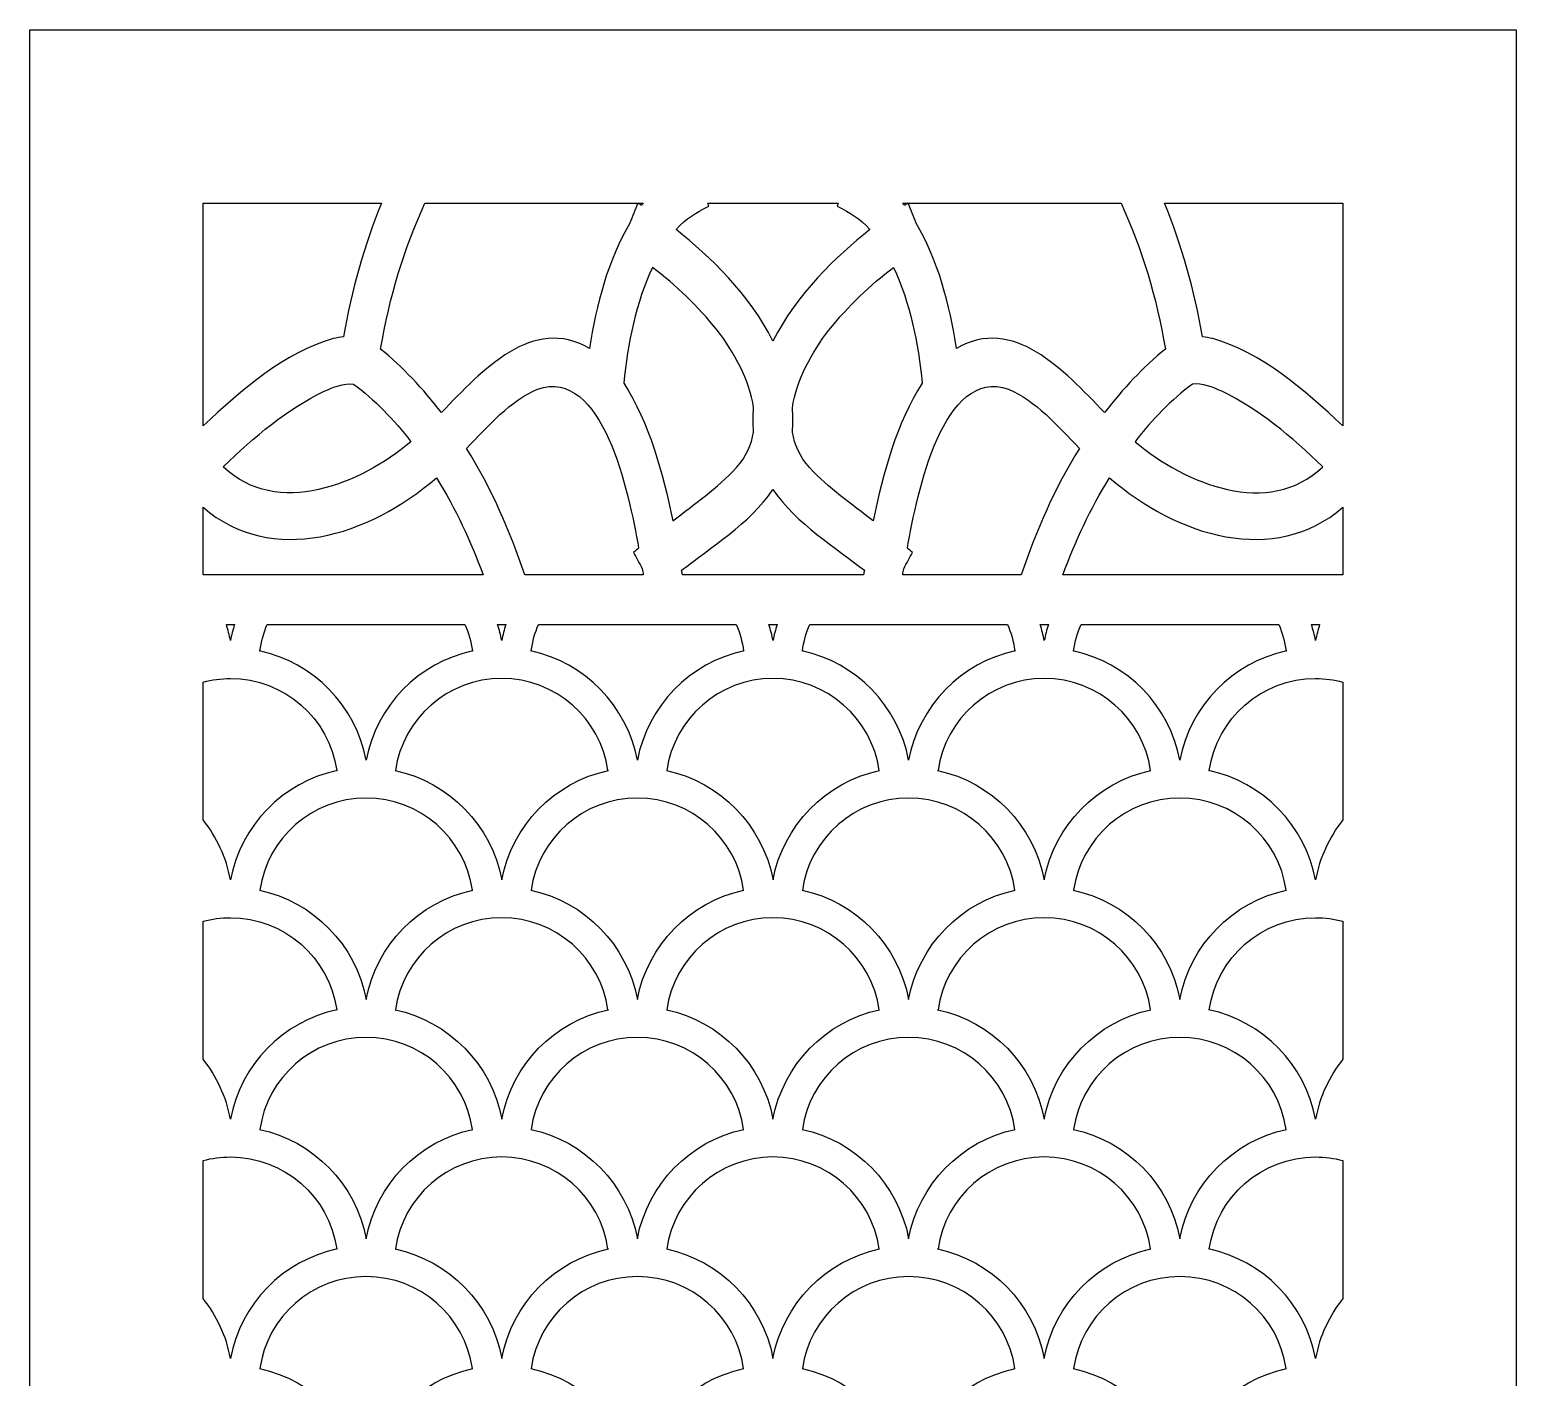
# Model space of a CAD drawing. Header units: centimetres. Extents: x -27 to -22.1, y -9 to 9.
# Drawn here: x -26.999 to -22.09, y 4.551 to 9.001 of the extents above; entities that cross this region are included whole.
import ezdxf

# ---------------------------------------------------------------- set-up
doc = ezdxf.new("R2010")
doc.units = ezdxf.units.CM
doc.header["$MEASUREMENT"] = 0
doc.layers.add('layer 1', color=7, linetype='Continuous')

msp = doc.modelspace()

# ---------------------------------------------------------------- linework, layer by layer
at = {"layer": 'layer 1', "color": 250}
msp.add_open_spline([(-22.09004, 9.00077), (-23.7264, 9.00077), (-25.36277, 9.00077), (-26.99913, 9.00077), (-26.99913, 9.00077), (-26.99913, 3.53168), (-26.99913, -1.93741), (-26.99913, -7.4065), (-26.99913, -7.4065), (-26.99912, -7.4065), (-26.9991, -7.4065), (-26.99909, -7.4065), (-26.99909, -7.4065), (-26.99909, -7.93741), (-26.99909, -8.46832), (-26.99909, -8.99923), (-26.99909, -8.99923), (-26.80818, -8.99923), (-26.61728, -8.99923), (-26.42637, -8.99923), (-26.42637, -8.99923), (-26.42637, -8.91741), (-26.42637, -8.83559), (-26.42637, -8.75377), (-26.42637, -8.75377), (-26.22443, -8.75377), (-26.02248, -8.75377), (-25.82054, -8.75377), (-25.82054, -8.75377), (-25.82054, -8.59389), (-25.82054, -8.43401), (-25.82054, -8.27413), (-25.82054, -8.27413), (-25.73885, -8.2725), (-25.65715, -8.27087), (-25.57545, -8.26924), (-25.57545, -8.26924), (-25.56094, -8.31061), (-25.54193, -8.34649), (-25.51037, -8.37815), (-25.51037, -8.37815), (-25.47945, -8.40916), (-25.44751, -8.42832), (-25.41, -8.43704), (-25.41, -8.43704), (-25.36034, -8.44859), (-25.3079, -8.44356), (-25.26804, -8.40879), (-25.26804, -8.40879), (-25.22947, -8.37513), (-25.20721, -8.32123), (-25.19922, -8.2698), (-25.19922, -8.2698), (-25.17639, -8.27211), (-25.15698, -8.27157), (-25.13867, -8.26895), (-25.13867, -8.26895), (-25.0473, -8.25588), (-25.00415, -8.19806), (-24.99643, -8.11089), (-24.99643, -8.11089), (-24.99454, -8.08953), (-24.99605, -8.06844), (-25.00283, -8.04987), (-25.00283, -8.04987), (-25.0014, -8.05023), (-24.99997, -8.05059), (-24.99853, -8.05094), (-24.99853, -8.05094), (-24.96629, -8.06209), (-24.93405, -8.07324), (-24.90181, -8.08439), (-24.90181, -8.08439), (-24.88246, -8.28194), (-24.7299, -8.43576), (-24.54456, -8.43576), (-24.54456, -8.43576), (-24.35923, -8.43576), (-24.20667, -8.28194), (-24.18732, -8.08439), (-24.18732, -8.08439), (-24.15508, -8.07324), (-24.12284, -8.06209), (-24.0906, -8.05094), (-24.0906, -8.05094), (-24.08916, -8.05059), (-24.08773, -8.05023), (-24.08629, -8.04987), (-24.08629, -8.04987), (-24.09308, -8.06844), (-24.09459, -8.08953), (-24.0927, -8.11089), (-24.0927, -8.11089), (-24.08498, -8.19806), (-24.04183, -8.25588), (-23.95046, -8.26895), (-23.95046, -8.26895), (-23.93215, -8.27157), (-23.91274, -8.27211), (-23.88991, -8.2698), (-23.88991, -8.2698), (-23.88192, -8.32123), (-23.85966, -8.37513), (-23.82109, -8.40879), (-23.82109, -8.40879), (-23.78123, -8.44356), (-23.72879, -8.44859), (-23.67913, -8.43704), (-23.67913, -8.43704), (-23.64162, -8.42832), (-23.60968, -8.40916), (-23.57877, -8.37815), (-23.57877, -8.37815), (-23.5472, -8.34649), (-23.52819, -8.31061), (-23.51368, -8.26924), (-23.51368, -8.26924), (-23.43198, -8.27087), (-23.35029, -8.2725), (-23.26859, -8.27413), (-23.26859, -8.27413), (-23.26859, -8.43401), (-23.26859, -8.59389), (-23.26859, -8.75377), (-23.26859, -8.75377), (-23.06665, -8.75377), (-22.8647, -8.75377), (-22.66276, -8.75377), (-22.66276, -8.75377), (-22.66276, -8.83559), (-22.66276, -8.91741), (-22.66276, -8.99923), (-22.66276, -8.99923), (-22.47186, -8.99923), (-22.28095, -8.99923), (-22.09004, -8.99923), (-22.09004, -8.99923), (-22.09004, -8.46832), (-22.09004, -7.93741), (-22.09004, -7.4065), (-22.09004, -7.4065), (-22.09004, -1.93741), (-22.09004, 3.53168), (-22.09004, 9.00077)], degree=3, knots=[0, 0, 0, 0, 0.027027, 0.027027, 0.027027, 0.027027, 0.0540541, 0.0540541, 0.0540541, 0.0540541, 0.0810811, 0.0810811, 0.0810811, 0.0810811, 0.1081081, 0.1081081, 0.1081081, 0.1081081, 0.1351351, 0.1351351, 0.1351351, 0.1351351, 0.1621622, 0.1621622, 0.1621622, 0.1621622, 0.1891892, 0.1891892, 0.1891892, 0.1891892, 0.2162162, 0.2162162, 0.2162162, 0.2162162, 0.2432432, 0.2432432, 0.2432432, 0.2432432, 0.2702703, 0.2702703, 0.2702703, 0.2702703, 0.2972973, 0.2972973, 0.2972973, 0.2972973, 0.3243243, 0.3243243, 0.3243243, 0.3243243, 0.3513514, 0.3513514, 0.3513514, 0.3513514, 0.3783784, 0.3783784, 0.3783784, 0.3783784, 0.4054054, 0.4054054, 0.4054054, 0.4054054, 0.4324324, 0.4324324, 0.4324324, 0.4324324, 0.4594595, 0.4594595, 0.4594595, 0.4594595, 0.4864865, 0.4864865, 0.4864865, 0.4864865, 0.5135135, 0.5135135, 0.5135135, 0.5135135, 0.5405405, 0.5405405, 0.5405405, 0.5405405, 0.5675676, 0.5675676, 0.5675676, 0.5675676, 0.5945946, 0.5945946, 0.5945946, 0.5945946, 0.6216216, 0.6216216, 0.6216216, 0.6216216, 0.6486486, 0.6486486, 0.6486486, 0.6486486, 0.6756757, 0.6756757, 0.6756757, 0.6756757, 0.7027027, 0.7027027, 0.7027027, 0.7027027, 0.7297297, 0.7297297, 0.7297297, 0.7297297, 0.7567568, 0.7567568, 0.7567568, 0.7567568, 0.7837838, 0.7837838, 0.7837838, 0.7837838, 0.8108108, 0.8108108, 0.8108108, 0.8108108, 0.8378378, 0.8378378, 0.8378378, 0.8378378, 0.8648649, 0.8648649, 0.8648649, 0.8648649, 0.8918919, 0.8918919, 0.8918919, 0.8918919, 0.9189189, 0.9189189, 0.9189189, 0.9189189, 0.9459459, 0.9459459, 0.9459459, 0.9459459, 1, 1, 1, 1], dxfattribs=at)
at = {"layer": 'layer 1', "color": 7}
for points, knots in [([(-25.83759, 8.42805), (-26.03386, 8.42805), (-26.23013, 8.42805), (-26.4264, 8.42805), (-26.4264, 8.42805), (-26.4264, 8.18275), (-26.4264, 7.93747), (-26.4264, 7.69218), (-26.4264, 7.69218), (-26.29895, 7.81385), (-26.15431, 7.93581), (-25.99736, 7.98065), (-25.99736, 7.98065), (-25.98572, 7.98302), (-25.97426, 7.98544), (-25.96251, 7.98673), (-25.96251, 7.98673), (-25.93611, 8.14218), (-25.89406, 8.28903), (-25.83759, 8.42805)], [0, 0, 0, 0, 0.1666667, 0.1666667, 0.1666667, 0.1666667, 0.3333333, 0.3333333, 0.3333333, 0.3333333, 0.5, 0.5, 0.5, 0.5, 0.6666667, 0.6666667, 0.6666667, 0.6666667, 1, 1, 1, 1]), ([(-24.99051, 8.42805), (-25.22514, 8.42805), (-25.45975, 8.42805), (-25.69437, 8.42805), (-25.69437, 8.42805), (-25.76246, 8.27795), (-25.81119, 8.1184), (-25.84039, 7.94629), (-25.84039, 7.94629), (-25.76697, 7.88669), (-25.70016, 7.81519), (-25.63945, 7.73662), (-25.63945, 7.73662), (-25.50391, 7.87717), (-25.33787, 8.05792), (-25.15042, 7.94801), (-25.15042, 7.94801), (-25.12921, 8.09173), (-25.08804, 8.24389), (-25.01699, 8.36207), (-25.01699, 8.36207), (-25.00817, 8.38406), (-24.99934, 8.40605), (-24.99051, 8.42805)], [0, 0, 0, 0, 0.1428571, 0.1428571, 0.1428571, 0.1428571, 0.2857143, 0.2857143, 0.2857143, 0.2857143, 0.4285714, 0.4285714, 0.4285714, 0.4285714, 0.5714286, 0.5714286, 0.5714286, 0.5714286, 0.7142857, 0.7142857, 0.7142857, 0.7142857, 1, 1, 1, 1]), ([(-24.97313, 8.42805), (-24.9789, 8.42805), (-24.98466, 8.42805), (-24.99042, 8.42805), (-24.99042, 8.42805), (-24.98658, 8.42553), (-24.98273, 8.42301), (-24.9789, 8.42049), (-24.9789, 8.42049), (-24.97697, 8.42307), (-24.97505, 8.42558), (-24.97313, 8.42805)], [0, 0, 0, 0, 0.25, 0.25, 0.25, 0.25, 0.5, 0.5, 0.5, 0.5, 1, 1, 1, 1]), ([(-24.32914, 8.42805), (-24.47277, 8.42805), (-24.6164, 8.42805), (-24.76002, 8.42805), (-24.76002, 8.42805), (-24.75877, 8.42491), (-24.75751, 8.42177), (-24.75626, 8.41863), (-24.75626, 8.41863), (-24.80032, 8.39411), (-24.83027, 8.38078), (-24.86469, 8.34088), (-24.86469, 8.34088), (-24.75225, 8.25281), (-24.62139, 8.12575), (-24.54459, 7.97244), (-24.54459, 7.97244), (-24.46778, 8.12575), (-24.33691, 8.25281), (-24.22447, 8.34088), (-24.22447, 8.34088), (-24.25891, 8.38078), (-24.28884, 8.39411), (-24.33292, 8.41863), (-24.33292, 8.41863), (-24.33166, 8.42177), (-24.3304, 8.42491), (-24.32914, 8.42805)], [0, 0, 0, 0, 0.125, 0.125, 0.125, 0.125, 0.25, 0.25, 0.25, 0.25, 0.375, 0.375, 0.375, 0.375, 0.5, 0.5, 0.5, 0.5, 0.625, 0.625, 0.625, 0.625, 0.75, 0.75, 0.75, 0.75, 1, 1, 1, 1]), ([(-24.09874, 8.42805), (-24.10451, 8.42805), (-24.11027, 8.42805), (-24.11603, 8.42805), (-24.11603, 8.42805), (-24.11413, 8.42558), (-24.1122, 8.42307), (-24.11027, 8.42049), (-24.11027, 8.42049), (-24.10643, 8.42301), (-24.10259, 8.42553), (-24.09874, 8.42805)], [0, 0, 0, 0, 0.25, 0.25, 0.25, 0.25, 0.5, 0.5, 0.5, 0.5, 1, 1, 1, 1]), ([(-23.39479, 8.42805), (-23.62941, 8.42805), (-23.86404, 8.42805), (-24.09865, 8.42805), (-24.09865, 8.42805), (-24.08982, 8.40605), (-24.08101, 8.38406), (-24.07218, 8.36207), (-24.07218, 8.36207), (-24.00112, 8.24389), (-23.95996, 8.09173), (-23.93875, 7.94801), (-23.93875, 7.94801), (-23.7513, 8.05792), (-23.58526, 7.87717), (-23.44972, 7.73662), (-23.44972, 7.73662), (-23.389, 7.81519), (-23.32221, 7.88669), (-23.24879, 7.94629), (-23.24879, 7.94629), (-23.27799, 8.1184), (-23.3267, 8.27795), (-23.39479, 8.42805)], [0, 0, 0, 0, 0.1428571, 0.1428571, 0.1428571, 0.1428571, 0.2857143, 0.2857143, 0.2857143, 0.2857143, 0.4285714, 0.4285714, 0.4285714, 0.4285714, 0.5714286, 0.5714286, 0.5714286, 0.5714286, 0.7142857, 0.7142857, 0.7142857, 0.7142857, 1, 1, 1, 1]), ([(-22.66276, 8.42805), (-22.85903, 8.42805), (-23.0553, 8.42805), (-23.25158, 8.42805), (-23.25158, 8.42805), (-23.1951, 8.28903), (-23.15306, 8.14218), (-23.12665, 7.98673), (-23.12665, 7.98673), (-23.1149, 7.98544), (-23.10345, 7.98302), (-23.09181, 7.98065), (-23.09181, 7.98065), (-22.93486, 7.93581), (-22.79022, 7.81385), (-22.66276, 7.69218), (-22.66276, 7.69218), (-22.66276, 7.93747), (-22.66276, 8.18275), (-22.66276, 8.42805)], [0, 0, 0, 0, 0.1666667, 0.1666667, 0.1666667, 0.1666667, 0.3333333, 0.3333333, 0.3333333, 0.3333333, 0.5, 0.5, 0.5, 0.5, 0.6666667, 0.6666667, 0.6666667, 0.6666667, 1, 1, 1, 1]), ([(-24.60865, 7.75229), (-24.61076, 7.72593), (-24.61093, 7.69911), (-24.60883, 7.67185), (-24.60883, 7.67185), (-24.61542, 7.6308), (-24.63288, 7.59117), (-24.66512, 7.55502), (-24.66512, 7.55502), (-24.72948, 7.48685), (-24.80437, 7.43411), (-24.87579, 7.37847), (-24.87579, 7.37847), (-24.90775, 7.54018), (-24.95377, 7.70161), (-25.03719, 7.83364), (-25.03719, 7.83364), (-25.02457, 7.96438), (-24.9967, 8.10168), (-24.94268, 8.21606), (-24.94268, 8.21606), (-24.8649, 8.15695), (-24.79319, 8.08832), (-24.72853, 8.00829), (-24.72853, 8.00829), (-24.67498, 7.93711), (-24.6215, 7.84449), (-24.60865, 7.75229)], [0, 0, 0, 0, 0.125, 0.125, 0.125, 0.125, 0.25, 0.25, 0.25, 0.25, 0.375, 0.375, 0.375, 0.375, 0.5, 0.5, 0.5, 0.5, 0.625, 0.625, 0.625, 0.625, 0.75, 0.75, 0.75, 0.75, 1, 1, 1, 1]), ([(-24.48053, 7.75229), (-24.47841, 7.72594), (-24.47825, 7.69911), (-24.48034, 7.67185), (-24.48034, 7.67185), (-24.47376, 7.6308), (-24.45628, 7.59117), (-24.42406, 7.55502), (-24.42406, 7.55502), (-24.3597, 7.48685), (-24.28481, 7.43411), (-24.21338, 7.37847), (-24.21338, 7.37847), (-24.18142, 7.54017), (-24.13541, 7.70161), (-24.05198, 7.83364), (-24.05198, 7.83364), (-24.0646, 7.96438), (-24.09246, 8.10168), (-24.14649, 8.21606), (-24.14649, 8.21606), (-24.22427, 8.15695), (-24.29598, 8.08832), (-24.36064, 8.00829), (-24.36064, 8.00829), (-24.41419, 7.93711), (-24.46766, 7.84449), (-24.48053, 7.75229)], [0, 0, 0, 0, 0.125, 0.125, 0.125, 0.125, 0.25, 0.25, 0.25, 0.25, 0.375, 0.375, 0.375, 0.375, 0.5, 0.5, 0.5, 0.5, 0.625, 0.625, 0.625, 0.625, 0.75, 0.75, 0.75, 0.75, 1, 1, 1, 1]), ([(-25.36445, 7.20078), (-25.23391, 7.20078), (-25.10337, 7.20078), (-24.97283, 7.20078), (-24.97283, 7.20078), (-24.97401, 7.20751), (-24.97519, 7.21424), (-24.97637, 7.22098), (-24.97637, 7.22098), (-24.98597, 7.23892), (-24.99557, 7.25686), (-25.00517, 7.2748), (-25.00517, 7.2748), (-24.99953, 7.27937), (-24.99388, 7.28394), (-24.98824, 7.28852), (-24.98824, 7.28852), (-25.02096, 7.47476), (-25.10606, 7.88776), (-25.32253, 7.81385), (-25.32253, 7.81385), (-25.41177, 7.77645), (-25.48532, 7.69188), (-25.55651, 7.61803), (-25.55651, 7.61803), (-25.47382, 7.48593), (-25.41503, 7.34874), (-25.36445, 7.20078)], [0, 0, 0, 0, 0.125, 0.125, 0.125, 0.125, 0.25, 0.25, 0.25, 0.25, 0.375, 0.375, 0.375, 0.375, 0.5, 0.5, 0.5, 0.5, 0.625, 0.625, 0.625, 0.625, 0.75, 0.75, 0.75, 0.75, 1, 1, 1, 1]), ([(-24.11635, 7.20078), (-23.98581, 7.20078), (-23.85525, 7.20078), (-23.72471, 7.20078), (-23.72471, 7.20078), (-23.67414, 7.34874), (-23.61535, 7.48593), (-23.53266, 7.61803), (-23.53266, 7.61803), (-23.60385, 7.69188), (-23.67739, 7.77645), (-23.76663, 7.81385), (-23.76663, 7.81385), (-23.98311, 7.88776), (-24.0682, 7.47476), (-24.10093, 7.28853), (-24.10093, 7.28853), (-24.09528, 7.28395), (-24.08964, 7.27938), (-24.084, 7.2748), (-24.084, 7.2748), (-24.0936, 7.25686), (-24.1032, 7.23892), (-24.11279, 7.22098), (-24.11279, 7.22098), (-24.11398, 7.21424), (-24.11517, 7.20751), (-24.11635, 7.20078)], [0, 0, 0, 0, 0.125, 0.125, 0.125, 0.125, 0.25, 0.25, 0.25, 0.25, 0.375, 0.375, 0.375, 0.375, 0.5, 0.5, 0.5, 0.5, 0.625, 0.625, 0.625, 0.625, 0.75, 0.75, 0.75, 0.75, 1, 1, 1, 1]), ([(-25.7402, 7.64028), (-25.79569, 7.71216), (-25.86107, 7.78031), (-25.93043, 7.83081), (-25.93043, 7.83081), (-25.96183, 7.83482), (-25.99723, 7.8195), (-26.02645, 7.80718), (-26.02645, 7.80718), (-26.14713, 7.7495), (-26.25849, 7.65563), (-26.36021, 7.55725), (-26.36021, 7.55725), (-26.18162, 7.38698), (-25.90669, 7.50039), (-25.7402, 7.64028)], [0, 0, 0, 0, 0.2, 0.2, 0.2, 0.2, 0.4, 0.4, 0.4, 0.4, 0.6, 0.6, 0.6, 0.6, 1, 1, 1, 1]), ([(-23.34898, 7.64028), (-23.29348, 7.71216), (-23.2281, 7.78031), (-23.15874, 7.83081), (-23.15874, 7.83081), (-23.12734, 7.83482), (-23.09194, 7.8195), (-23.06272, 7.80718), (-23.06272, 7.80718), (-22.94204, 7.7495), (-22.83068, 7.65563), (-22.72896, 7.55725), (-22.72896, 7.55725), (-22.90755, 7.38698), (-23.18248, 7.50039), (-23.34898, 7.64028)], [0, 0, 0, 0, 0.2, 0.2, 0.2, 0.2, 0.4, 0.4, 0.4, 0.4, 0.6, 0.6, 0.6, 0.6, 1, 1, 1, 1]), ([(-26.4264, 7.42384), (-26.4264, 7.34948), (-26.4264, 7.27513), (-26.4264, 7.20078), (-26.4264, 7.20078), (-26.11829, 7.20078), (-25.81018, 7.20078), (-25.50207, 7.20078), (-25.50207, 7.20078), (-25.54353, 7.31326), (-25.59201, 7.41906), (-25.65612, 7.52146), (-25.65612, 7.52146), (-25.87857, 7.3279), (-26.20091, 7.22761), (-26.4264, 7.42384)], [0, 0, 0, 0, 0.2, 0.2, 0.2, 0.2, 0.4, 0.4, 0.4, 0.4, 0.6, 0.6, 0.6, 0.6, 1, 1, 1, 1]), ([(-23.58709, 7.20078), (-23.27899, 7.20078), (-22.97088, 7.20078), (-22.66276, 7.20078), (-22.66276, 7.20078), (-22.66276, 7.27513), (-22.66276, 7.34948), (-22.66276, 7.42384), (-22.66276, 7.42384), (-22.88826, 7.22761), (-23.2106, 7.3279), (-23.43305, 7.52146), (-23.43305, 7.52146), (-23.49716, 7.41906), (-23.54564, 7.31326), (-23.58709, 7.20078)], [0, 0, 0, 0, 0.2, 0.2, 0.2, 0.2, 0.4, 0.4, 0.4, 0.4, 0.6, 0.6, 0.6, 0.6, 1, 1, 1, 1]), ([(-24.84363, 7.20078), (-24.64427, 7.20078), (-24.4449, 7.20078), (-24.24554, 7.20078), (-24.24554, 7.20078), (-24.24466, 7.20578), (-24.24378, 7.21078), (-24.2429, 7.21579), (-24.2429, 7.21579), (-24.33663, 7.28996), (-24.46673, 7.36829), (-24.54459, 7.48247), (-24.54459, 7.48247), (-24.62243, 7.36829), (-24.75255, 7.28996), (-24.84626, 7.21579), (-24.84626, 7.21579), (-24.84539, 7.21078), (-24.84451, 7.20578), (-24.84363, 7.20078)], [0, 0, 0, 0, 0.1666667, 0.1666667, 0.1666667, 0.1666667, 0.3333333, 0.3333333, 0.3333333, 0.3333333, 0.5, 0.5, 0.5, 0.5, 0.6666667, 0.6666667, 0.6666667, 0.6666667, 1, 1, 1, 1]), ([(-26.32263, 7.03713), (-26.33168, 7.03713), (-26.34073, 7.03713), (-26.34978, 7.03713), (-26.34978, 7.03713), (-26.34421, 7.01963), (-26.33965, 7.00167), (-26.3362, 6.98332), (-26.3362, 6.98332), (-26.33276, 7.00167), (-26.32819, 7.01963), (-26.32263, 7.03713)], [0, 0, 0, 0, 0.25, 0.25, 0.25, 0.25, 0.5, 0.5, 0.5, 0.5, 1, 1, 1, 1]), ([(-25.56187, 7.03713), (-25.77949, 7.03713), (-25.99711, 7.03713), (-26.21472, 7.03713), (-26.21472, 7.03713), (-26.22645, 7.00951), (-26.23479, 6.9801), (-26.23918, 6.94943), (-26.23918, 6.94943), (-26.23957, 6.94943), (-26.23996, 6.94943), (-26.24035, 6.94943), (-26.24035, 6.94943), (-26.06184, 6.9112), (-25.92209, 6.76841), (-25.88829, 6.5883), (-25.88829, 6.5883), (-25.8545, 6.76841), (-25.71475, 6.9112), (-25.53625, 6.94943), (-25.53625, 6.94943), (-25.53664, 6.94943), (-25.53703, 6.94943), (-25.53741, 6.94943), (-25.53741, 6.94943), (-25.5418, 6.9801), (-25.55014, 7.00951), (-25.56187, 7.03713)], [0, 0, 0, 0, 0.125, 0.125, 0.125, 0.125, 0.25, 0.25, 0.25, 0.25, 0.375, 0.375, 0.375, 0.375, 0.5, 0.5, 0.5, 0.5, 0.625, 0.625, 0.625, 0.625, 0.75, 0.75, 0.75, 0.75, 1, 1, 1, 1]), ([(-25.42681, 7.03713), (-25.43586, 7.03713), (-25.44491, 7.03713), (-25.45396, 7.03713), (-25.45396, 7.03713), (-25.44839, 7.01963), (-25.44383, 7.00167), (-25.44039, 6.98332), (-25.44039, 6.98332), (-25.43695, 7.00167), (-25.43238, 7.01963), (-25.42681, 7.03713)], [0, 0, 0, 0, 0.25, 0.25, 0.25, 0.25, 0.5, 0.5, 0.5, 0.5, 1, 1, 1, 1]), ([(-24.66605, 7.03713), (-24.88367, 7.03713), (-25.10129, 7.03713), (-25.31891, 7.03713), (-25.31891, 7.03713), (-25.33063, 7.00951), (-25.33897, 6.9801), (-25.34336, 6.94943), (-25.34336, 6.94943), (-25.34375, 6.94943), (-25.34414, 6.94943), (-25.34453, 6.94943), (-25.34453, 6.94943), (-25.16602, 6.9112), (-25.02627, 6.76841), (-24.99248, 6.5883), (-24.99248, 6.5883), (-24.95868, 6.76841), (-24.81893, 6.9112), (-24.64043, 6.94943), (-24.64043, 6.94943), (-24.64082, 6.94943), (-24.64121, 6.94943), (-24.6416, 6.94943), (-24.6416, 6.94943), (-24.64599, 6.9801), (-24.65433, 7.00951), (-24.66605, 7.03713)], [0, 0, 0, 0, 0.125, 0.125, 0.125, 0.125, 0.25, 0.25, 0.25, 0.25, 0.375, 0.375, 0.375, 0.375, 0.5, 0.5, 0.5, 0.5, 0.625, 0.625, 0.625, 0.625, 0.75, 0.75, 0.75, 0.75, 1, 1, 1, 1]), ([(-24.53099, 7.03713), (-24.54004, 7.03713), (-24.5491, 7.03713), (-24.55815, 7.03713), (-24.55815, 7.03713), (-24.55257, 7.01963), (-24.54801, 7.00167), (-24.54457, 6.98332), (-24.54457, 6.98332), (-24.54113, 7.00167), (-24.53657, 7.01963), (-24.53099, 7.03713)], [0, 0, 0, 0, 0.25, 0.25, 0.25, 0.25, 0.5, 0.5, 0.5, 0.5, 1, 1, 1, 1]), ([(-23.77024, 7.03713), (-23.98785, 7.03713), (-24.20547, 7.03713), (-24.4231, 7.03713), (-24.4231, 7.03713), (-24.43482, 7.00951), (-24.44316, 6.9801), (-24.44755, 6.94943), (-24.44755, 6.94943), (-24.44794, 6.94943), (-24.44832, 6.94943), (-24.44871, 6.94943), (-24.44871, 6.94943), (-24.27021, 6.9112), (-24.13046, 6.76841), (-24.09666, 6.5883), (-24.09666, 6.5883), (-24.06286, 6.76841), (-23.92311, 6.9112), (-23.74461, 6.94943), (-23.74461, 6.94943), (-23.745, 6.94943), (-23.74539, 6.94943), (-23.74579, 6.94943), (-23.74579, 6.94943), (-23.75018, 6.9801), (-23.75851, 7.00951), (-23.77024, 7.03713)], [0, 0, 0, 0, 0.125, 0.125, 0.125, 0.125, 0.25, 0.25, 0.25, 0.25, 0.375, 0.375, 0.375, 0.375, 0.5, 0.5, 0.5, 0.5, 0.625, 0.625, 0.625, 0.625, 0.75, 0.75, 0.75, 0.75, 1, 1, 1, 1]), ([(-23.63517, 7.03713), (-23.64422, 7.03713), (-23.65328, 7.03713), (-23.66233, 7.03713), (-23.66233, 7.03713), (-23.65676, 7.01963), (-23.6522, 7.00167), (-23.64876, 6.98332), (-23.64876, 6.98332), (-23.64531, 7.00167), (-23.64075, 7.01963), (-23.63517, 7.03713)], [0, 0, 0, 0, 0.25, 0.25, 0.25, 0.25, 0.5, 0.5, 0.5, 0.5, 1, 1, 1, 1]), ([(-22.87442, 7.03713), (-23.09203, 7.03713), (-23.30966, 7.03713), (-23.52728, 7.03713), (-23.52728, 7.03713), (-23.539, 7.00951), (-23.54734, 6.9801), (-23.55174, 6.94943), (-23.55174, 6.94943), (-23.55212, 6.94943), (-23.55251, 6.94943), (-23.55289, 6.94943), (-23.55289, 6.94943), (-23.37439, 6.9112), (-23.23464, 6.76841), (-23.20085, 6.5883), (-23.20085, 6.5883), (-23.16705, 6.76841), (-23.0273, 6.9112), (-22.8488, 6.94943), (-22.8488, 6.94943), (-22.84918, 6.94943), (-22.84957, 6.94943), (-22.84996, 6.94943), (-22.84996, 6.94943), (-22.85436, 6.9801), (-22.86269, 7.00951), (-22.87442, 7.03713)], [0, 0, 0, 0, 0.125, 0.125, 0.125, 0.125, 0.25, 0.25, 0.25, 0.25, 0.375, 0.375, 0.375, 0.375, 0.5, 0.5, 0.5, 0.5, 0.625, 0.625, 0.625, 0.625, 0.75, 0.75, 0.75, 0.75, 1, 1, 1, 1]), ([(-22.73936, 7.03713), (-22.74841, 7.03713), (-22.75747, 7.03713), (-22.76652, 7.03713), (-22.76652, 7.03713), (-22.76094, 7.01963), (-22.75638, 7.00167), (-22.75294, 6.98332), (-22.75294, 6.98332), (-22.74949, 7.00167), (-22.74493, 7.01963), (-22.73936, 7.03713)], [0, 0, 0, 0, 0.25, 0.25, 0.25, 0.25, 0.5, 0.5, 0.5, 0.5, 1, 1, 1, 1]), ([(-26.4264, 6.84668), (-26.4264, 6.69483), (-26.4264, 6.54299), (-26.4264, 6.39114), (-26.4264, 6.39114), (-26.38165, 6.33451), (-26.35004, 6.26703), (-26.3362, 6.19328), (-26.3362, 6.19328), (-26.30241, 6.3734), (-26.16265, 6.51618), (-25.98414, 6.55441), (-25.98414, 6.55441), (-25.98454, 6.55441), (-25.98493, 6.55441), (-25.98532, 6.55441), (-25.98532, 6.55441), (-26.0099, 6.72618), (-26.15765, 6.85828), (-26.3362, 6.85828), (-26.3362, 6.85828), (-26.36738, 6.85828), (-26.3976, 6.85423), (-26.4264, 6.84668)], [0, 0, 0, 0, 0.1428571, 0.1428571, 0.1428571, 0.1428571, 0.2857143, 0.2857143, 0.2857143, 0.2857143, 0.4285714, 0.4285714, 0.4285714, 0.4285714, 0.5714286, 0.5714286, 0.5714286, 0.5714286, 0.7142857, 0.7142857, 0.7142857, 0.7142857, 1, 1, 1, 1]), ([(-25.79243, 6.55441), (-25.79204, 6.55441), (-25.79166, 6.55441), (-25.79127, 6.55441), (-25.79127, 6.55441), (-25.76668, 6.72618), (-25.61895, 6.85828), (-25.44039, 6.85828), (-25.44039, 6.85828), (-25.26183, 6.85828), (-25.11409, 6.72618), (-25.0895, 6.55441), (-25.0895, 6.55441), (-25.08911, 6.55441), (-25.08872, 6.55441), (-25.08833, 6.55441), (-25.08833, 6.55441), (-25.26684, 6.51618), (-25.40659, 6.3734), (-25.44038, 6.19328), (-25.44038, 6.19328), (-25.47418, 6.3734), (-25.61393, 6.51618), (-25.79243, 6.55441)], [0, 0, 0, 0, 0.1428571, 0.1428571, 0.1428571, 0.1428571, 0.2857143, 0.2857143, 0.2857143, 0.2857143, 0.4285714, 0.4285714, 0.4285714, 0.4285714, 0.5714286, 0.5714286, 0.5714286, 0.5714286, 0.7142857, 0.7142857, 0.7142857, 0.7142857, 1, 1, 1, 1]), ([(-24.89661, 6.55441), (-24.89623, 6.55441), (-24.89584, 6.55441), (-24.89546, 6.55441), (-24.89546, 6.55441), (-24.87087, 6.72618), (-24.72313, 6.85828), (-24.54457, 6.85828), (-24.54457, 6.85828), (-24.36601, 6.85828), (-24.21828, 6.72618), (-24.19368, 6.55441), (-24.19368, 6.55441), (-24.19329, 6.55441), (-24.19291, 6.55441), (-24.19252, 6.55441), (-24.19252, 6.55441), (-24.37102, 6.51618), (-24.51078, 6.3734), (-24.54457, 6.19328), (-24.54457, 6.19328), (-24.57836, 6.3734), (-24.71811, 6.51618), (-24.89661, 6.55441)], [0, 0, 0, 0, 0.1428571, 0.1428571, 0.1428571, 0.1428571, 0.2857143, 0.2857143, 0.2857143, 0.2857143, 0.4285714, 0.4285714, 0.4285714, 0.4285714, 0.5714286, 0.5714286, 0.5714286, 0.5714286, 0.7142857, 0.7142857, 0.7142857, 0.7142857, 1, 1, 1, 1]), ([(-24.0008, 6.55441), (-24.00041, 6.55441), (-24.00003, 6.55441), (-23.99963, 6.55441), (-23.99963, 6.55441), (-23.97505, 6.72618), (-23.82732, 6.85828), (-23.64876, 6.85828), (-23.64876, 6.85828), (-23.4702, 6.85828), (-23.32245, 6.72618), (-23.29787, 6.55441), (-23.29787, 6.55441), (-23.29748, 6.55441), (-23.2971, 6.55441), (-23.29671, 6.55441), (-23.29671, 6.55441), (-23.47521, 6.51618), (-23.61496, 6.3734), (-23.64875, 6.19328), (-23.64875, 6.19328), (-23.68254, 6.3734), (-23.8223, 6.51618), (-24.0008, 6.55441)], [0, 0, 0, 0, 0.1428571, 0.1428571, 0.1428571, 0.1428571, 0.2857143, 0.2857143, 0.2857143, 0.2857143, 0.4285714, 0.4285714, 0.4285714, 0.4285714, 0.5714286, 0.5714286, 0.5714286, 0.5714286, 0.7142857, 0.7142857, 0.7142857, 0.7142857, 1, 1, 1, 1]), ([(-22.66276, 6.39109), (-22.66276, 6.54296), (-22.66276, 6.69482), (-22.66276, 6.84669), (-22.66276, 6.84669), (-22.69156, 6.85424), (-22.72178, 6.85828), (-22.75294, 6.85828), (-22.75294, 6.85828), (-22.93149, 6.85828), (-23.07924, 6.72618), (-23.10382, 6.55441), (-23.10382, 6.55441), (-23.10421, 6.55441), (-23.1046, 6.55441), (-23.10499, 6.55441), (-23.10499, 6.55441), (-22.92648, 6.51618), (-22.78673, 6.3734), (-22.75294, 6.19328), (-22.75294, 6.19328), (-22.7391, 6.26701), (-22.7075, 6.33448), (-22.66276, 6.39109)], [0, 0, 0, 0, 0.1428571, 0.1428571, 0.1428571, 0.1428571, 0.2857143, 0.2857143, 0.2857143, 0.2857143, 0.4285714, 0.4285714, 0.4285714, 0.4285714, 0.5714286, 0.5714286, 0.5714286, 0.5714286, 0.7142857, 0.7142857, 0.7142857, 0.7142857, 1, 1, 1, 1]), ([(-26.24037, 6.15939), (-26.23997, 6.15939), (-26.23957, 6.15939), (-26.23918, 6.15939), (-26.23918, 6.15939), (-26.21459, 6.33116), (-26.06685, 6.46326), (-25.88829, 6.46326), (-25.88829, 6.46326), (-25.70974, 6.46326), (-25.562, 6.33116), (-25.53741, 6.15939), (-25.53741, 6.15939), (-25.53703, 6.15939), (-25.53665, 6.15939), (-25.53627, 6.15939), (-25.53627, 6.15939), (-25.71477, 6.12116), (-25.85453, 5.97838), (-25.88832, 5.79826), (-25.88832, 5.79826), (-25.92212, 5.97838), (-26.06186, 6.12116), (-26.24037, 6.15939)], [0, 0, 0, 0, 0.1428571, 0.1428571, 0.1428571, 0.1428571, 0.2857143, 0.2857143, 0.2857143, 0.2857143, 0.4285714, 0.4285714, 0.4285714, 0.4285714, 0.5714286, 0.5714286, 0.5714286, 0.5714286, 0.7142857, 0.7142857, 0.7142857, 0.7142857, 1, 1, 1, 1]), ([(-25.34456, 6.15939), (-25.34416, 6.15939), (-25.34376, 6.15939), (-25.34336, 6.15939), (-25.34336, 6.15939), (-25.31878, 6.33116), (-25.17103, 6.46326), (-24.99248, 6.46326), (-24.99248, 6.46326), (-24.81392, 6.46326), (-24.66617, 6.33116), (-24.64159, 6.15939), (-24.64159, 6.15939), (-24.64122, 6.15939), (-24.64083, 6.15939), (-24.64046, 6.15939), (-24.64046, 6.15939), (-24.81896, 6.12116), (-24.95871, 5.97838), (-24.99251, 5.79826), (-24.99251, 5.79826), (-25.0263, 5.97838), (-25.16605, 6.12116), (-25.34456, 6.15939)], [0, 0, 0, 0, 0.1428571, 0.1428571, 0.1428571, 0.1428571, 0.2857143, 0.2857143, 0.2857143, 0.2857143, 0.4285714, 0.4285714, 0.4285714, 0.4285714, 0.5714286, 0.5714286, 0.5714286, 0.5714286, 0.7142857, 0.7142857, 0.7142857, 0.7142857, 1, 1, 1, 1]), ([(-24.44874, 6.15939), (-24.44834, 6.15939), (-24.44795, 6.15939), (-24.44755, 6.15939), (-24.44755, 6.15939), (-24.42296, 6.33116), (-24.27521, 6.46326), (-24.09666, 6.46326), (-24.09666, 6.46326), (-23.9181, 6.46326), (-23.77036, 6.33116), (-23.74578, 6.15939), (-23.74578, 6.15939), (-23.7454, 6.15939), (-23.74502, 6.15939), (-23.74464, 6.15939), (-23.74464, 6.15939), (-23.92315, 6.12116), (-24.0629, 5.97838), (-24.09669, 5.79826), (-24.09669, 5.79826), (-24.13048, 5.97838), (-24.27024, 6.12116), (-24.44874, 6.15939)], [0, 0, 0, 0, 0.1428571, 0.1428571, 0.1428571, 0.1428571, 0.2857143, 0.2857143, 0.2857143, 0.2857143, 0.4285714, 0.4285714, 0.4285714, 0.4285714, 0.5714286, 0.5714286, 0.5714286, 0.5714286, 0.7142857, 0.7142857, 0.7142857, 0.7142857, 1, 1, 1, 1]), ([(-23.55293, 6.15939), (-23.55253, 6.15939), (-23.55213, 6.15939), (-23.55173, 6.15939), (-23.55173, 6.15939), (-23.52714, 6.33116), (-23.37941, 6.46326), (-23.20085, 6.46326), (-23.20085, 6.46326), (-23.02229, 6.46326), (-22.87455, 6.33116), (-22.84996, 6.15939), (-22.84996, 6.15939), (-22.84958, 6.15939), (-22.84921, 6.15939), (-22.84882, 6.15939), (-22.84882, 6.15939), (-23.02733, 6.12116), (-23.16707, 5.97838), (-23.20088, 5.79826), (-23.20088, 5.79826), (-23.23467, 5.97838), (-23.37442, 6.12116), (-23.55293, 6.15939)], [0, 0, 0, 0, 0.1428571, 0.1428571, 0.1428571, 0.1428571, 0.2857143, 0.2857143, 0.2857143, 0.2857143, 0.4285714, 0.4285714, 0.4285714, 0.4285714, 0.5714286, 0.5714286, 0.5714286, 0.5714286, 0.7142857, 0.7142857, 0.7142857, 0.7142857, 1, 1, 1, 1]), ([(-26.4264, 6.05665), (-26.4264, 5.90479), (-26.4264, 5.75292), (-26.4264, 5.60106), (-26.4264, 5.60106), (-26.38166, 5.54446), (-26.35006, 5.47698), (-26.33623, 5.40324), (-26.33623, 5.40324), (-26.30244, 5.58336), (-26.16268, 5.72614), (-25.98418, 5.76437), (-25.98418, 5.76437), (-25.98457, 5.76437), (-25.98496, 5.76437), (-25.98535, 5.76437), (-25.98535, 5.76437), (-26.00993, 5.93614), (-26.15767, 6.06824), (-26.33623, 6.06824), (-26.33623, 6.06824), (-26.36739, 6.06824), (-26.39761, 6.0642), (-26.4264, 6.05665)], [0, 0, 0, 0, 0.1428571, 0.1428571, 0.1428571, 0.1428571, 0.2857143, 0.2857143, 0.2857143, 0.2857143, 0.4285714, 0.4285714, 0.4285714, 0.4285714, 0.5714286, 0.5714286, 0.5714286, 0.5714286, 0.7142857, 0.7142857, 0.7142857, 0.7142857, 1, 1, 1, 1]), ([(-25.79246, 5.76437), (-25.79208, 5.76437), (-25.79168, 5.76437), (-25.7913, 5.76437), (-25.7913, 5.76437), (-25.76672, 5.93614), (-25.61897, 6.06824), (-25.44042, 6.06824), (-25.44042, 6.06824), (-25.26186, 6.06824), (-25.11411, 5.93614), (-25.08953, 5.76437), (-25.08953, 5.76437), (-25.08914, 5.76437), (-25.08876, 5.76437), (-25.08837, 5.76437), (-25.08837, 5.76437), (-25.26687, 5.72614), (-25.40662, 5.58336), (-25.44041, 5.40324), (-25.44041, 5.40324), (-25.4742, 5.58336), (-25.61396, 5.72614), (-25.79246, 5.76437)], [0, 0, 0, 0, 0.1428571, 0.1428571, 0.1428571, 0.1428571, 0.2857143, 0.2857143, 0.2857143, 0.2857143, 0.4285714, 0.4285714, 0.4285714, 0.4285714, 0.5714286, 0.5714286, 0.5714286, 0.5714286, 0.7142857, 0.7142857, 0.7142857, 0.7142857, 1, 1, 1, 1]), ([(-24.89665, 5.76437), (-24.89625, 5.76437), (-24.89587, 5.76437), (-24.89548, 5.76437), (-24.89548, 5.76437), (-24.8709, 5.93614), (-24.72316, 6.06824), (-24.5446, 6.06824), (-24.5446, 6.06824), (-24.36604, 6.06824), (-24.2183, 5.93614), (-24.19372, 5.76437), (-24.19372, 5.76437), (-24.19333, 5.76437), (-24.19294, 5.76437), (-24.19254, 5.76437), (-24.19254, 5.76437), (-24.37105, 5.72614), (-24.5108, 5.58336), (-24.54459, 5.40324), (-24.54459, 5.40324), (-24.57839, 5.58336), (-24.71815, 5.72614), (-24.89665, 5.76437)], [0, 0, 0, 0, 0.1428571, 0.1428571, 0.1428571, 0.1428571, 0.2857143, 0.2857143, 0.2857143, 0.2857143, 0.4285714, 0.4285714, 0.4285714, 0.4285714, 0.5714286, 0.5714286, 0.5714286, 0.5714286, 0.7142857, 0.7142857, 0.7142857, 0.7142857, 1, 1, 1, 1]), ([(-24.00082, 5.76437), (-24.00044, 5.76437), (-24.00005, 5.76437), (-23.99967, 5.76437), (-23.99967, 5.76437), (-23.97508, 5.93614), (-23.82734, 6.06824), (-23.64878, 6.06824), (-23.64878, 6.06824), (-23.47023, 6.06824), (-23.32248, 5.93614), (-23.2979, 5.76437), (-23.2979, 5.76437), (-23.2975, 5.76437), (-23.29712, 5.76437), (-23.29673, 5.76437), (-23.29673, 5.76437), (-23.47523, 5.72614), (-23.61499, 5.58336), (-23.64878, 5.40324), (-23.64878, 5.40324), (-23.68258, 5.58336), (-23.82232, 5.72614), (-24.00082, 5.76437)], [0, 0, 0, 0, 0.1428571, 0.1428571, 0.1428571, 0.1428571, 0.2857143, 0.2857143, 0.2857143, 0.2857143, 0.4285714, 0.4285714, 0.4285714, 0.4285714, 0.5714286, 0.5714286, 0.5714286, 0.5714286, 0.7142857, 0.7142857, 0.7142857, 0.7142857, 1, 1, 1, 1]), ([(-22.66276, 5.60109), (-22.66276, 5.75294), (-22.66276, 5.90479), (-22.66276, 6.05664), (-22.66276, 6.05664), (-22.69157, 6.0642), (-22.7218, 6.06824), (-22.75297, 6.06824), (-22.75297, 6.06824), (-22.93153, 6.06824), (-23.07926, 5.93614), (-23.10385, 5.76437), (-23.10385, 5.76437), (-23.10424, 5.76437), (-23.10462, 5.76437), (-23.10501, 5.76437), (-23.10501, 5.76437), (-22.92651, 5.72614), (-22.78676, 5.58336), (-22.75297, 5.40324), (-22.75297, 5.40324), (-22.73913, 5.47699), (-22.70752, 5.54447), (-22.66276, 5.60109)], [0, 0, 0, 0, 0.1428571, 0.1428571, 0.1428571, 0.1428571, 0.2857143, 0.2857143, 0.2857143, 0.2857143, 0.4285714, 0.4285714, 0.4285714, 0.4285714, 0.5714286, 0.5714286, 0.5714286, 0.5714286, 0.7142857, 0.7142857, 0.7142857, 0.7142857, 1, 1, 1, 1]), ([(-26.24036, 5.36936), (-26.23998, 5.36936), (-26.23959, 5.36936), (-26.23921, 5.36936), (-26.23921, 5.36936), (-26.21462, 5.54113), (-26.06688, 5.67322), (-25.88832, 5.67322), (-25.88832, 5.67322), (-25.70976, 5.67322), (-25.56203, 5.54113), (-25.53744, 5.36936), (-25.53744, 5.36936), (-25.53705, 5.36936), (-25.53665, 5.36936), (-25.53626, 5.36936), (-25.53626, 5.36936), (-25.71477, 5.33112), (-25.85452, 5.18834), (-25.88831, 5.00822), (-25.88831, 5.00822), (-25.92212, 5.18834), (-26.06186, 5.33112), (-26.24036, 5.36936)], [0, 0, 0, 0, 0.1428571, 0.1428571, 0.1428571, 0.1428571, 0.2857143, 0.2857143, 0.2857143, 0.2857143, 0.4285714, 0.4285714, 0.4285714, 0.4285714, 0.5714286, 0.5714286, 0.5714286, 0.5714286, 0.7142857, 0.7142857, 0.7142857, 0.7142857, 1, 1, 1, 1]), ([(-25.34455, 5.36936), (-25.34417, 5.36936), (-25.34378, 5.36936), (-25.34339, 5.36936), (-25.34339, 5.36936), (-25.3188, 5.54113), (-25.17106, 5.67322), (-24.99251, 5.67322), (-24.99251, 5.67322), (-24.81395, 5.67322), (-24.66621, 5.54113), (-24.64162, 5.36936), (-24.64162, 5.36936), (-24.64123, 5.36936), (-24.64084, 5.36936), (-24.64045, 5.36936), (-24.64045, 5.36936), (-24.81895, 5.33112), (-24.95871, 5.18834), (-24.9925, 5.00822), (-24.9925, 5.00822), (-25.02629, 5.18834), (-25.16604, 5.33112), (-25.34455, 5.36936)], [0, 0, 0, 0, 0.1428571, 0.1428571, 0.1428571, 0.1428571, 0.2857143, 0.2857143, 0.2857143, 0.2857143, 0.4285714, 0.4285714, 0.4285714, 0.4285714, 0.5714286, 0.5714286, 0.5714286, 0.5714286, 0.7142857, 0.7142857, 0.7142857, 0.7142857, 1, 1, 1, 1]), ([(-24.44874, 5.36936), (-24.44835, 5.36936), (-24.44797, 5.36936), (-24.44757, 5.36936), (-24.44757, 5.36936), (-24.42299, 5.54113), (-24.27525, 5.67322), (-24.09669, 5.67322), (-24.09669, 5.67322), (-23.91813, 5.67322), (-23.77039, 5.54113), (-23.74581, 5.36936), (-23.74581, 5.36936), (-23.74542, 5.36936), (-23.74503, 5.36936), (-23.74464, 5.36936), (-23.74464, 5.36936), (-23.92314, 5.33112), (-24.06289, 5.18834), (-24.09669, 5.00822), (-24.09669, 5.00822), (-24.13048, 5.18834), (-24.27023, 5.33112), (-24.44874, 5.36936)], [0, 0, 0, 0, 0.1428571, 0.1428571, 0.1428571, 0.1428571, 0.2857143, 0.2857143, 0.2857143, 0.2857143, 0.4285714, 0.4285714, 0.4285714, 0.4285714, 0.5714286, 0.5714286, 0.5714286, 0.5714286, 0.7142857, 0.7142857, 0.7142857, 0.7142857, 1, 1, 1, 1]), ([(-23.55292, 5.36936), (-23.55254, 5.36936), (-23.55214, 5.36936), (-23.55176, 5.36936), (-23.55176, 5.36936), (-23.52718, 5.54113), (-23.37943, 5.67322), (-23.20088, 5.67322), (-23.20088, 5.67322), (-23.02232, 5.67322), (-22.87457, 5.54113), (-22.84999, 5.36936), (-22.84999, 5.36936), (-22.8496, 5.36936), (-22.84921, 5.36936), (-22.84882, 5.36936), (-22.84882, 5.36936), (-23.02733, 5.33112), (-23.16707, 5.18834), (-23.20087, 5.00822), (-23.20087, 5.00822), (-23.23466, 5.18834), (-23.37442, 5.33112), (-23.55292, 5.36936)], [0, 0, 0, 0, 0.1428571, 0.1428571, 0.1428571, 0.1428571, 0.2857143, 0.2857143, 0.2857143, 0.2857143, 0.4285714, 0.4285714, 0.4285714, 0.4285714, 0.5714286, 0.5714286, 0.5714286, 0.5714286, 0.7142857, 0.7142857, 0.7142857, 0.7142857, 1, 1, 1, 1]), ([(-26.4264, 5.26661), (-26.4264, 5.11475), (-26.4264, 4.96289), (-26.4264, 4.81104), (-26.4264, 4.81104), (-26.38166, 4.75443), (-26.35006, 4.68695), (-26.33622, 4.6132), (-26.33622, 4.6132), (-26.30243, 4.79333), (-26.16268, 4.9361), (-25.98417, 4.97434), (-25.98417, 4.97434), (-25.98456, 4.97434), (-25.98495, 4.97434), (-25.98534, 4.97434), (-25.98534, 4.97434), (-26.00993, 5.14611), (-26.15767, 5.2782), (-26.33623, 5.2782), (-26.33623, 5.2782), (-26.36739, 5.2782), (-26.39761, 5.27417), (-26.4264, 5.26661)], [0, 0, 0, 0, 0.1428571, 0.1428571, 0.1428571, 0.1428571, 0.2857143, 0.2857143, 0.2857143, 0.2857143, 0.4285714, 0.4285714, 0.4285714, 0.4285714, 0.5714286, 0.5714286, 0.5714286, 0.5714286, 0.7142857, 0.7142857, 0.7142857, 0.7142857, 1, 1, 1, 1]), ([(-25.79246, 4.97434), (-25.79207, 4.97434), (-25.79168, 4.97434), (-25.79129, 4.97434), (-25.79129, 4.97434), (-25.76671, 5.14611), (-25.61897, 5.2782), (-25.44041, 5.2782), (-25.44041, 5.2782), (-25.26186, 5.2782), (-25.11411, 5.14611), (-25.08953, 4.97434), (-25.08953, 4.97434), (-25.08914, 4.97434), (-25.08875, 4.97434), (-25.08836, 4.97434), (-25.08836, 4.97434), (-25.26686, 4.9361), (-25.40661, 4.79333), (-25.44041, 4.6132), (-25.44041, 4.6132), (-25.4742, 4.79333), (-25.61396, 4.9361), (-25.79246, 4.97434)], [0, 0, 0, 0, 0.1428571, 0.1428571, 0.1428571, 0.1428571, 0.2857143, 0.2857143, 0.2857143, 0.2857143, 0.4285714, 0.4285714, 0.4285714, 0.4285714, 0.5714286, 0.5714286, 0.5714286, 0.5714286, 0.7142857, 0.7142857, 0.7142857, 0.7142857, 1, 1, 1, 1]), ([(-24.89664, 4.97434), (-24.89625, 4.97434), (-24.89586, 4.97434), (-24.89548, 4.97434), (-24.89548, 4.97434), (-24.8709, 5.14611), (-24.72315, 5.2782), (-24.54459, 5.2782), (-24.54459, 5.2782), (-24.36604, 5.2782), (-24.21829, 5.14611), (-24.19371, 4.97434), (-24.19371, 4.97434), (-24.19332, 4.97434), (-24.19294, 4.97434), (-24.19254, 4.97434), (-24.19254, 4.97434), (-24.37104, 4.9361), (-24.5108, 4.79333), (-24.54459, 4.6132), (-24.54459, 4.6132), (-24.57839, 4.79333), (-24.71814, 4.9361), (-24.89664, 4.97434)], [0, 0, 0, 0, 0.1428571, 0.1428571, 0.1428571, 0.1428571, 0.2857143, 0.2857143, 0.2857143, 0.2857143, 0.4285714, 0.4285714, 0.4285714, 0.4285714, 0.5714286, 0.5714286, 0.5714286, 0.5714286, 0.7142857, 0.7142857, 0.7142857, 0.7142857, 1, 1, 1, 1]), ([(-24.00082, 4.97434), (-24.00043, 4.97434), (-24.00005, 4.97434), (-23.99966, 4.97434), (-23.99966, 4.97434), (-23.97508, 5.14611), (-23.82734, 5.2782), (-23.64878, 5.2782), (-23.64878, 5.2782), (-23.47022, 5.2782), (-23.32248, 5.14611), (-23.2979, 4.97434), (-23.2979, 4.97434), (-23.2975, 4.97434), (-23.29711, 4.97434), (-23.29672, 4.97434), (-23.29672, 4.97434), (-23.47523, 4.9361), (-23.61498, 4.79333), (-23.64877, 4.6132), (-23.64877, 4.6132), (-23.68257, 4.79333), (-23.82232, 4.9361), (-24.00082, 4.97434)], [0, 0, 0, 0, 0.1428571, 0.1428571, 0.1428571, 0.1428571, 0.2857143, 0.2857143, 0.2857143, 0.2857143, 0.4285714, 0.4285714, 0.4285714, 0.4285714, 0.5714286, 0.5714286, 0.5714286, 0.5714286, 0.7142857, 0.7142857, 0.7142857, 0.7142857, 1, 1, 1, 1]), ([(-22.66276, 4.81106), (-22.66276, 4.9629), (-22.66276, 5.11475), (-22.66276, 5.26661), (-22.66276, 5.26661), (-22.69156, 5.27417), (-22.7218, 5.2782), (-22.75297, 5.2782), (-22.75297, 5.2782), (-22.93152, 5.2782), (-23.07926, 5.14611), (-23.10385, 4.97434), (-23.10385, 4.97434), (-23.10423, 4.97434), (-23.10462, 4.97434), (-23.10501, 4.97434), (-23.10501, 4.97434), (-22.9265, 4.9361), (-22.78675, 4.79333), (-22.75296, 4.6132), (-22.75296, 4.6132), (-22.73913, 4.68696), (-22.70752, 4.75443), (-22.66276, 4.81106)], [0, 0, 0, 0, 0.1428571, 0.1428571, 0.1428571, 0.1428571, 0.2857143, 0.2857143, 0.2857143, 0.2857143, 0.4285714, 0.4285714, 0.4285714, 0.4285714, 0.5714286, 0.5714286, 0.5714286, 0.5714286, 0.7142857, 0.7142857, 0.7142857, 0.7142857, 1, 1, 1, 1]), ([(-26.24036, 4.57932), (-26.23997, 4.57932), (-26.23959, 4.57932), (-26.2392, 4.57932), (-26.2392, 4.57932), (-26.21462, 4.75109), (-26.06687, 4.88318), (-25.88831, 4.88318), (-25.88831, 4.88318), (-25.70976, 4.88318), (-25.56202, 4.75109), (-25.53744, 4.57932), (-25.53744, 4.57932), (-25.53705, 4.57932), (-25.53665, 4.57932), (-25.53626, 4.57932), (-25.53626, 4.57932), (-25.71476, 4.54109), (-25.85452, 4.39831), (-25.88831, 4.21818), (-25.88831, 4.21818), (-25.92211, 4.39831), (-26.06186, 4.54109), (-26.24036, 4.57932)], [0, 0, 0, 0, 0.1428571, 0.1428571, 0.1428571, 0.1428571, 0.2857143, 0.2857143, 0.2857143, 0.2857143, 0.4285714, 0.4285714, 0.4285714, 0.4285714, 0.5714286, 0.5714286, 0.5714286, 0.5714286, 0.7142857, 0.7142857, 0.7142857, 0.7142857, 1, 1, 1, 1]), ([(-25.34455, 4.57932), (-25.34416, 4.57932), (-25.34377, 4.57932), (-25.34339, 4.57932), (-25.34339, 4.57932), (-25.3188, 4.75109), (-25.17106, 4.88318), (-24.9925, 4.88318), (-24.9925, 4.88318), (-24.81394, 4.88318), (-24.66621, 4.75109), (-24.64162, 4.57932), (-24.64162, 4.57932), (-24.64123, 4.57932), (-24.64084, 4.57932), (-24.64045, 4.57932), (-24.64045, 4.57932), (-24.81895, 4.54109), (-24.9587, 4.39831), (-24.99249, 4.21818), (-24.99249, 4.21818), (-25.02629, 4.39831), (-25.16604, 4.54109), (-25.34455, 4.57932)], [0, 0, 0, 0, 0.1428571, 0.1428571, 0.1428571, 0.1428571, 0.2857143, 0.2857143, 0.2857143, 0.2857143, 0.4285714, 0.4285714, 0.4285714, 0.4285714, 0.5714286, 0.5714286, 0.5714286, 0.5714286, 0.7142857, 0.7142857, 0.7142857, 0.7142857, 1, 1, 1, 1]), ([(-24.44873, 4.57932), (-24.44835, 4.57932), (-24.44796, 4.57932), (-24.44757, 4.57932), (-24.44757, 4.57932), (-24.42299, 4.75109), (-24.27524, 4.88318), (-24.09669, 4.88318), (-24.09669, 4.88318), (-23.91813, 4.88318), (-23.77039, 4.75109), (-23.7458, 4.57932), (-23.7458, 4.57932), (-23.74541, 4.57932), (-23.74502, 4.57932), (-23.74463, 4.57932), (-23.74463, 4.57932), (-23.92314, 4.54109), (-24.06289, 4.39831), (-24.09668, 4.21818), (-24.09668, 4.21818), (-24.13047, 4.39831), (-24.27023, 4.54109), (-24.44873, 4.57932)], [0, 0, 0, 0, 0.1428571, 0.1428571, 0.1428571, 0.1428571, 0.2857143, 0.2857143, 0.2857143, 0.2857143, 0.4285714, 0.4285714, 0.4285714, 0.4285714, 0.5714286, 0.5714286, 0.5714286, 0.5714286, 0.7142857, 0.7142857, 0.7142857, 0.7142857, 1, 1, 1, 1]), ([(-23.55292, 4.57932), (-23.55253, 4.57932), (-23.55214, 4.57932), (-23.55175, 4.57932), (-23.55175, 4.57932), (-23.52717, 4.75109), (-23.37943, 4.88318), (-23.20087, 4.88318), (-23.20087, 4.88318), (-23.02231, 4.88318), (-22.87457, 4.75109), (-22.84999, 4.57932), (-22.84999, 4.57932), (-22.8496, 4.57932), (-22.84921, 4.57932), (-22.84882, 4.57932), (-22.84882, 4.57932), (-23.02732, 4.54109), (-23.16707, 4.39831), (-23.20087, 4.21818), (-23.20087, 4.21818), (-23.23466, 4.39831), (-23.37442, 4.54109), (-23.55292, 4.57932)], [0, 0, 0, 0, 0.1428571, 0.1428571, 0.1428571, 0.1428571, 0.2857143, 0.2857143, 0.2857143, 0.2857143, 0.4285714, 0.4285714, 0.4285714, 0.4285714, 0.5714286, 0.5714286, 0.5714286, 0.5714286, 0.7142857, 0.7142857, 0.7142857, 0.7142857, 1, 1, 1, 1])]:
    msp.add_open_spline(points, degree=3, knots=knots, dxfattribs=at)

doc.saveas('drawing.dxf')
